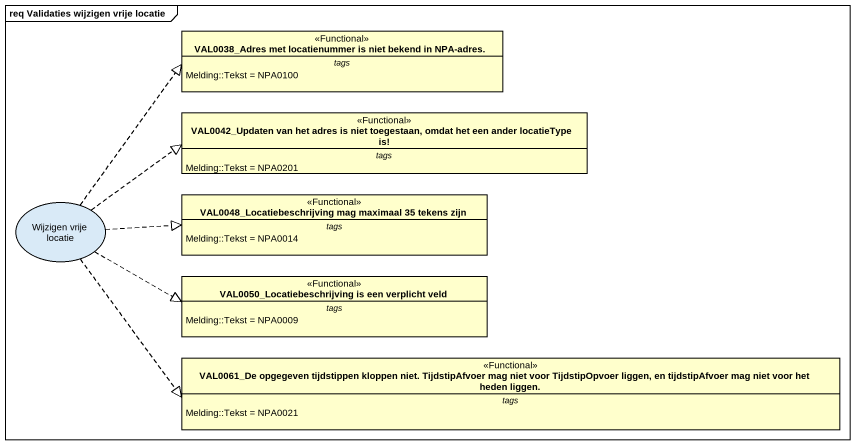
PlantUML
@startuml
mainframe req Validaties wijzigen vrije locatie
allowmixing
hide circle
hide empty members
class "VAL0038_Adres met locatienummer is niet bekend in NPA-adres." as VAL0038_Adres_met <<Functional>> {
  -- tags --
  Melding::Tekst = NPA0100
}
class "VAL0042_Updaten van het adres is niet toegestaan, omdat het een ander locatieType is!" as VAL0042_Updaten_van_het <<Functional>> {
  -- tags --
  Melding::Tekst = NPA0201
}
usecase "Wijzigen vrije locatie" as Wijzigen_vrije_locatie
class "VAL0048_Locatiebeschrijving mag maximaal 35 tekens zijn" as VAL0048_Locatiebeschrijving <<Functional>> {
  -- tags --
  Melding::Tekst = NPA0014
}
class "VAL0050_Locatiebeschrijving is een verplicht veld" as VAL0050_Locatiebeschrijving <<Functional>> {
  -- tags --
  Melding::Tekst = NPA0009
}
class "VAL0061_De opgegeven tijdstippen kloppen niet. TijdstipAfvoer mag niet voor TijdstipOpvoer liggen, en tijdstipAfvoer mag niet voor het heden liggen." as VAL0061_De_opgegeven <<Functional>> {
  -- tags --
  Melding::Tekst = NPA0021
}
Wijzigen_vrije_locatie .up.|> VAL0038_Adres_met
Wijzigen_vrije_locatie .right.|> VAL0042_Updaten_van_het
Wijzigen_vrije_locatie .right.|> VAL0048_Locatiebeschrijving
Wijzigen_vrije_locatie .right.|> VAL0050_Locatiebeschrijving
Wijzigen_vrije_locatie .right.|> VAL0061_De_opgegeven
@enduml
